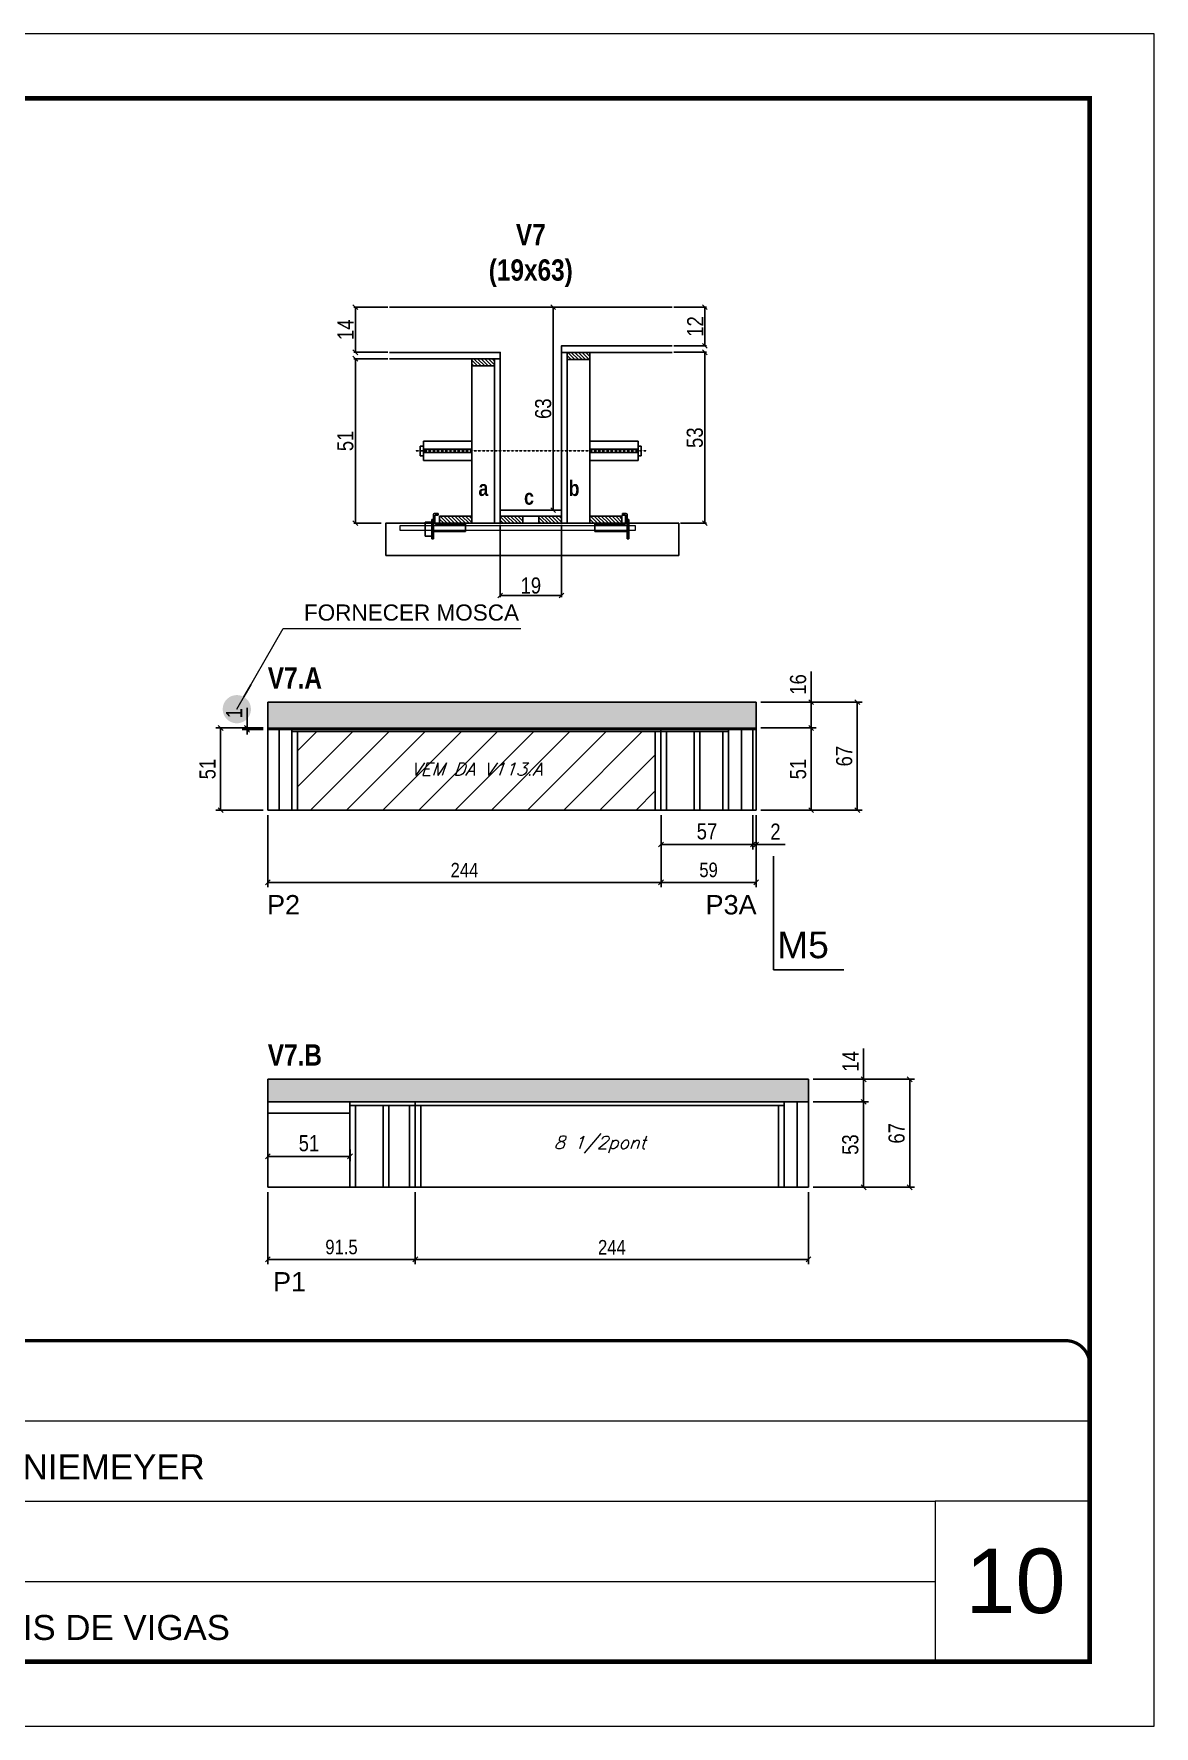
# Model space of a CAD drawing. Extents: x 3330 to 22105, y 1197 to 30204.
# Drawn here: x 5718 to 6413, y 26466 to 27516 of the extents above; entities that cross this region are included whole.
import ezdxf

# ---------------------------------------------------------------- set-up
doc = ezdxf.new("R2010")
doc.units = 0
for name, pattern in [('CONTINUO', [0]), ('DASHED', [0.75, 0.5, -0.25]), ('HIDDEN', [0.375, 0.25, -0.125])]:
    doc.linetypes.add(name, pattern=pattern)
for name, color, linetype in [('5', 5, 'Continuous'), ('barrote', 251, 'Continuous'), ('COTA', 241, 'Continuous'), ('detalhes', 4, 'Continuous'), ('NOMENCLATURA', 7, 'Continuous'), ('Painéis', 200, 'Continuous'), ('presilha', 1, 'Continuous'), ('SARR_2.2x10', 60, 'Continuous'), ('SARR_2.2x7', 40, 'Continuous'), ('SARR_3.5x7', 81, 'Continuous'), ('TENSOR', 3, 'Continuous'), ('texto', 7, 'Continuous')]:
    doc.layers.add(name, color=color, linetype=linetype)
for name, color, linetype, lineweight in [('CARIMBO', 255, 'Continuous', 9), ('CONCRETO', 251, 'Continuous', 25), ('Folhas', 255, 'Continuous', 9), ('Hachura', 251, 'Continuous', 9), ('SARRAFO DE PRESSAO', 251, 'DASHED', 9), ('SCO-___-LAJ', 2, 'Continuous', 0)]:
    doc.layers.add(name, color=color, linetype=linetype, lineweight=lineweight)
doc.styles.add('ARIAL', font='arial.ttf')
doc.styles.add('COTA TECNICA', font='techl___.ttf', dxfattribs={"height": 10})
doc.styles.add('COTA TECNICA 2X', font='techl___.ttf', dxfattribs={"height": 10})
doc.styles.add('COTA TECNICA-50', font='techl___.ttf', dxfattribs={"height": 9})
doc.styles.add('Romans', font='romans.shx')
doc.styles.get("Standard").update_dxf_attribs({"font": 'arial.ttf'})
doc.styles.add('TECNICA', font='techb___.ttf', dxfattribs={"height": 10})
doc.dimstyles.new('3x', dxfattribs={"dimtxt": 10, "dimasz": 5, "dimexe": 7, "dimexo": 5, "dimgap": 4, "dimtad": 1, "dimdec": 4, "dimlfac": 0.333333, "dimdsep": 46, "dimtxsty": 'Standard', "dimblk": 'DOT', "dimcen": 0.09, "dimclrd": 1, "dimclre": 1, "dimclrt": 2, "dimadec": 0, "dimazin": 2, "dimtfac": 1, "dimtdec": 4, "dimtmove": 0, "dimatfit": 3, "dimldrblk": 'DOT', "dimfxl": 1, "dimtolj": 1, "dimtzin": 0, "dimlwd": 9, "dimlwe": 9, "dimarcsym": 0})
doc.dimstyles.new('COTA PAINEL-50', dxfattribs={"dimtxt": 9, "dimasz": 3, "dimexe": 3, "dimexo": 3, "dimgap": 3, "dimtad": 1, "dimdec": 1, "dimzin": 12, "dimdsep": 46, "dimtxsty": 'COTA TECNICA-50', "dimblk1": 'OBLIQUE', "dimblk2": 'OBLIQUE', "dimsah": 1, "dimcen": 0.9, "dimclrd": 4, "dimclre": 4, "dimclrt": 240, "dimadec": 1, "dimazin": 3, "dimtfac": 1, "dimtdec": 1, "dimtmove": 0, "dimatfit": 3, "dimfxl": 1, "dimtolj": 1, "dimtzin": 12, "dimarcsym": 0})
doc.dimstyles.new('PAINEL', dxfattribs={"dimtxt": 10, "dimasz": 3, "dimexe": 3, "dimexo": 3, "dimgap": 3, "dimtad": 1, "dimdec": 1, "dimzin": 12, "dimdsep": 46, "dimtxsty": 'COTA TECNICA', "dimblk1": 'OBLIQUE', "dimblk2": 'OBLIQUE', "dimsah": 1, "dimcen": 0.9, "dimclrd": 4, "dimclre": 4, "dimclrt": 240, "dimadec": 1, "dimazin": 3, "dimtfac": 1, "dimtdec": 1, "dimtmove": 0, "dimatfit": 3, "dimfxl": 1, "dimtolj": 1, "dimtzin": 12, "dimarcsym": 0})
doc.dimstyles.new('SECAO', dxfattribs={"dimscale": 0.333333, "dimtxt": 5, "dimasz": 9, "dimexe": 3, "dimexo": 3, "dimgap": 3, "dimtad": 1, "dimdec": 1, "dimlfac": 0.5, "dimzin": 12, "dimdsep": 46, "dimtxsty": 'COTA TECNICA 2X', "dimblk1": 'OBLIQUE', "dimblk2": 'OBLIQUE', "dimsah": 1, "dimcen": 0.9, "dimclrd": 4, "dimclre": 4, "dimclrt": 240, "dimadec": 1, "dimazin": 3, "dimtfac": 1, "dimtdec": 1, "dimtmove": 0, "dimatfit": 3, "dimfxl": 1, "dimtolj": 1, "dimtzin": 12, "dimarcsym": 0})

# ---------------------------------------------------------------- blocks, each defined once
blk = doc.blocks.new('9999999999')
at = {"color": 30, "linetype": 'CONTINUO'}
for p, q in [((98564.6, 34379.6), (99584, 34379.6)), ((98564.6, 34329.8), (99488, 34329.8)), ((99584, 34329.8), (99488, 34329.8)), ((99488, 34329.8), (99488, 34230.2)), ((98564.6, 34280), (99488, 34280))]:
    blk.add_line(p, q, dxfattribs=at)
at = {"color": 30, "linetype": 'CONTINUO', "const_width": 2}
blk.add_lwpolyline([(99584, 34230.2), (99584, 34414.4, 0.414214), (99569, 34429.4), (98229, 34429.4, 0.414214), (98214, 34414.4), (98214, 34245.2, 0.414214), (98229, 34230.2), (99584, 34230.2)], format="xyb", dxfattribs=at)
at = {"layer": 'Folhas'}
blk.add_lwpolyline([(98139, 34190.2), (99624, 34190.2), (99624, 35240.2), (98139, 35240.2)], close=True, dxfattribs=at)
at = {"layer": 'Folhas', "color": 30, "const_width": 3}
blk.add_lwpolyline([(98214, 34230.2), (99584, 34230.2), (99584, 35200.2), (98214, 35200.2)], close=True, dxfattribs=at)
at = {"color": 7, "linetype": 'Continuous', "ltscale": 5, "style": 'ARIAL'}
for s, p in [('VALDIR NIEMEYER', (98837.7, 34343.3)), ('LATERAIS DE VIGAS', (98837.7, 34243.7))]:
    blk.add_text(s, height=15.483, dxfattribs=at).set_placement(p)
blk = doc.blocks.new('PRESILHA METÁLICA 1')
at = {"layer": 'presilha'}
for p, q in [((7.5, 10.6), (7.5, 19.9)), ((12, 21), (8.6, 21)), ((9, 11.6), (9, 18.9)), ((12, 19.5), (9.6, 19.5)), ((12, 21), (12, 19.5)), ((0, 13), (6, 13)), ((0, 13), (0, 0)), ((6, 0), (0, 0)), ((6, 15.5), (7.5, 15.5)), ((6, -2.5), (6, 15.5)), ((6, 13), (6, 0)), ((7.5, 15.5), (7.5, -2.5)), ((37.5, 4.1), (7.5, 4.1)), ((37.5, 11), (9.6, 11)), ((37.5, 11), (37.5, 4.1)), ((7.5, -2.5), (6, -2.5))]:
    blk.add_line(p, q, dxfattribs=at)
for centre, radius, start, end in [((8.6, 19.9), 1.14, 90, 180), ((9.6, 18.9), 0.57, 90, 180), ((9.6, 11.6), 0.57, 180, 270)]:
    blk.add_arc(centre, radius, start, end, dxfattribs=at)
blk = doc.blocks.new('PRESILHA METÁLICA 2')
at = {"layer": 'presilha'}
for p, q in [((-5.2, 23.5), (-5.2, 22)), ((-5.2, 23.5), (-1.9, 23.5)), ((-5.2, 22), (-2.8, 22)), ((-2.2, 14.1), (-2.2, 21.4)), ((0.8, 18), (-0.8, 18)), ((-0.8, 18), (-0.8, 0)), ((-0.8, 14.6), (-0.8, 22.4)), ((0.8, 0), (0.8, 18)), ((-30.8, 13.5), (-30.8, 6.6)), ((-30.8, 13.5), (-2.8, 13.5)), ((-30.8, 6.6), (-0.8, 6.6)), ((-0.8, 0), (0.8, 0))]:
    blk.add_line(p, q, dxfattribs=at)
for centre, radius, start, end in [((-2.8, 21.4), 0.57, 0, 90), ((-1.9, 22.4), 1.14, 0, 90), ((-2.8, 14.1), 0.57, 270, 0)]:
    blk.add_arc(centre, radius, start, end, dxfattribs=at)
blk = doc.blocks.new('_Oblique')
at = {"color": 0, "linetype": 'ByBlock', "lineweight": -2}
blk.add_line((-0.5, -0.5), (0.5, 0.5), dxfattribs=at)
blk = doc.blocks.new('*D1889')
at = {"layer": 'COTA', "color": 4, "lineweight": -2, "transparency": 16777216}
for p, q in [((6115.1, 27318.4), (6135.4, 27318.4)), ((6134.4, 27318.4), (6134.4, 27212.4)), ((6119.2, 27212.4), (6135.4, 27212.4))]:
    blk.add_line(p, q, dxfattribs=at)
at = {"layer": 'Defpoints', "color": 0, "transparency": 16777216}
for p in [(6114.1, 27318.4), (6118.2, 27212.4), (6134.4, 27212.4)]:
    blk.add_point(p, dxfattribs=at)
at = {"layer": 'COTA', "color": 4, "lineweight": -2, "transparency": 16777216, "xscale": 3, "yscale": 3, "zscale": 3}
for p, rotation in [((6134.4, 27318.4), 90), ((6134.4, 27212.4), 270)]:
    blk.add_blockref('_Oblique', p, dxfattribs=dict(at, rotation=rotation))
at = {"layer": 'COTA', "color": 240, "transparency": 16777216, "insert": (6128.2, 27265.4), "char_height": 10, "attachment_point": 5, "rotation": 90, "style": 'COTA TECNICA 2X'}
blk.add_mtext('\\A1;53', dxfattribs=at)
blk = doc.blocks.new('*D1890')
at = {"layer": 'COTA', "color": 4, "lineweight": -2, "transparency": 16777216}
for p, q in [((6115.1, 27346.4), (6135.4, 27346.4)), ((6134.4, 27322.4), (6134.4, 27346.4)), ((6115.1, 27322.4), (6135.4, 27322.4))]:
    blk.add_line(p, q, dxfattribs=at)
at = {"layer": 'Defpoints', "color": 0, "transparency": 16777216}
for p in [(6114.1, 27346.4), (6134.4, 27346.4), (6114.1, 27322.4)]:
    blk.add_point(p, dxfattribs=at)
at = {"layer": 'COTA', "color": 4, "lineweight": -2, "transparency": 16777216, "xscale": 3, "yscale": 3, "zscale": 3}
for p, rotation in [((6134.4, 27346.4), 90), ((6134.4, 27322.4), 270)]:
    blk.add_blockref('_Oblique', p, dxfattribs=dict(at, rotation=rotation))
at = {"layer": 'COTA', "color": 240, "transparency": 16777216, "insert": (6128.4, 27334.4), "char_height": 10, "attachment_point": 5, "rotation": 90, "style": 'COTA TECNICA 2X'}
blk.add_mtext('\\A1;12', dxfattribs=at)
blk = doc.blocks.new('*D1891')
at = {"layer": 'COTA', "color": 4, "lineweight": -2, "transparency": 16777216}
for p, q in [((5937.7, 27314.4), (5916.5, 27314.4)), ((5917.5, 27314.4), (5917.5, 27212.4)), ((5933.6, 27212.4), (5916.5, 27212.4))]:
    blk.add_line(p, q, dxfattribs=at)
at = {"layer": 'Defpoints', "color": 0, "transparency": 16777216}
for p in [(5938.7, 27314.4), (5917.5, 27212.4), (5934.6, 27212.4)]:
    blk.add_point(p, dxfattribs=at)
at = {"layer": 'COTA', "color": 4, "lineweight": -2, "transparency": 16777216, "xscale": 3, "yscale": 3, "zscale": 3}
for p, rotation in [((5917.5, 27314.4), 90), ((5917.5, 27212.4), 270)]:
    blk.add_blockref('_Oblique', p, dxfattribs=dict(at, rotation=rotation))
at = {"layer": 'COTA', "color": 240, "transparency": 16777216, "insert": (5911.3, 27263.4), "char_height": 10, "attachment_point": 5, "rotation": 90, "style": 'COTA TECNICA 2X'}
blk.add_mtext('\\A1;51', dxfattribs=at)
blk = doc.blocks.new('*D1892')
at = {"layer": 'COTA', "color": 4, "lineweight": -2, "transparency": 16777216}
for p, q in [((6044.4, 27346.4), (6039.3, 27346.4)), ((6040.3, 27220.4), (6040.3, 27346.4)), ((6044.4, 27220.4), (6039.3, 27220.4))]:
    blk.add_line(p, q, dxfattribs=at)
at = {"layer": 'Defpoints', "color": 0, "transparency": 16777216}
for p in [(6040.3, 27346.4), (6045.4, 27346.4), (6045.4, 27220.4)]:
    blk.add_point(p, dxfattribs=at)
at = {"layer": 'COTA', "color": 4, "lineweight": -2, "transparency": 16777216, "xscale": 3, "yscale": 3, "zscale": 3}
for p, rotation in [((6040.3, 27346.4), 90), ((6040.3, 27220.4), 270)]:
    blk.add_blockref('_Oblique', p, dxfattribs=dict(at, rotation=rotation))
at = {"layer": 'COTA', "color": 240, "transparency": 16777216, "insert": (6034.1, 27283.4), "char_height": 10, "attachment_point": 5, "rotation": 90, "style": 'COTA TECNICA 2X'}
blk.add_mtext('\\A1;63', dxfattribs=at)
blk = doc.blocks.new('*D1893')
at = {"layer": 'COTA', "color": 4, "lineweight": -2, "transparency": 16777216}
for p, q in [((5937.7, 27346.4), (5916.5, 27346.4)), ((5917.5, 27318.4), (5917.5, 27346.4)), ((5937.7, 27318.4), (5916.5, 27318.4))]:
    blk.add_line(p, q, dxfattribs=at)
at = {"layer": 'Defpoints', "color": 0, "transparency": 16777216}
for p in [(5917.5, 27346.4), (5938.7, 27346.4), (5938.7, 27318.4)]:
    blk.add_point(p, dxfattribs=at)
at = {"layer": 'COTA', "color": 4, "lineweight": -2, "transparency": 16777216, "xscale": 3, "yscale": 3, "zscale": 3}
for p, rotation in [((5917.5, 27346.4), 90), ((5917.5, 27318.4), 270)]:
    blk.add_blockref('_Oblique', p, dxfattribs=dict(at, rotation=rotation))
at = {"layer": 'COTA', "color": 240, "transparency": 16777216, "insert": (5911.4, 27332.4), "char_height": 10, "attachment_point": 5, "rotation": 90, "style": 'COTA TECNICA 2X'}
blk.add_mtext('\\A1;14', dxfattribs=at)
blk = doc.blocks.new('*D1894')
at = {"layer": 'COTA', "color": 4, "lineweight": -2, "transparency": 16777216}
for p, q in [((6007.4, 27211.4), (6007.4, 27166.5)), ((6045.4, 27211.4), (6045.4, 27166.5)), ((6007.4, 27167.5), (6045.4, 27167.5))]:
    blk.add_line(p, q, dxfattribs=at)
at = {"layer": 'Defpoints', "color": 0, "transparency": 16777216}
for p in [(6007.4, 27212.4), (6045.4, 27212.4), (6045.4, 27167.5)]:
    blk.add_point(p, dxfattribs=at)
at = {"layer": 'COTA', "color": 4, "lineweight": -2, "transparency": 16777216, "xscale": 3, "yscale": 3, "zscale": 3, "rotation": 180}
blk.add_blockref('_Oblique', (6007.4, 27167.5), dxfattribs=at)
at = {"layer": 'COTA', "color": 4, "lineweight": -2, "transparency": 16777216, "xscale": 3, "yscale": 3, "zscale": 3}
blk.add_blockref('_Oblique', (6045.4, 27167.5), dxfattribs=at)
at = {"layer": 'COTA', "color": 240, "transparency": 16777216, "insert": (6026.4, 27173.6), "char_height": 10, "attachment_point": 5, "style": 'COTA TECNICA 2X'}
blk.add_mtext('\\A1;19', dxfattribs=at)
blk = doc.blocks.new('*D1895')
at = {"layer": 'COTA', "color": 4, "linetype": 'ByBlock', "lineweight": -2, "transparency": 16777216}
for p, q in [((6107.2, 27031.3), (6107.2, 26986.5)), ((6166.2, 27031.3), (6166.2, 26986.5)), ((6166.2, 26989.5), (6107.2, 26989.5))]:
    blk.add_line(p, q, dxfattribs=at)
at = {"layer": 'Defpoints', "color": 0, "linetype": 'ByBlock', "transparency": 16777216}
for p in [(6107.2, 27034.3), (6166.2, 27034.3), (6107.2, 26989.5)]:
    blk.add_point(p, dxfattribs=at)
at = {"layer": 'COTA', "color": 4, "linetype": 'ByBlock', "lineweight": -2, "transparency": 16777216, "xscale": 3, "yscale": 3, "zscale": 3, "rotation": 180}
blk.add_blockref('_Oblique', (6107.2, 26989.5), dxfattribs=at)
at = {"layer": 'COTA', "color": 4, "linetype": 'ByBlock', "lineweight": -2, "transparency": 16777216, "xscale": 3, "yscale": 3, "zscale": 3}
blk.add_blockref('_Oblique', (6166.2, 26989.5), dxfattribs=at)
at = {"layer": 'COTA', "color": 240, "linetype": 'ByBlock', "transparency": 16777216, "insert": (6136.7, 26997.2), "char_height": 9, "attachment_point": 5, "style": 'COTA TECNICA-50'}
blk.add_mtext('\\A1;59', dxfattribs=at)
blk = doc.blocks.new('*D1896')
at = {"layer": 'COTA', "color": 4, "linetype": 'ByBlock', "lineweight": -2, "transparency": 16777216}
for p, q in [((5863.2, 27031.3), (5863.2, 26986.5)), ((6107.2, 27031.3), (6107.2, 26986.5)), ((6107.2, 26989.5), (5863.2, 26989.5))]:
    blk.add_line(p, q, dxfattribs=at)
at = {"layer": 'Defpoints', "color": 0, "linetype": 'ByBlock', "transparency": 16777216}
for p in [(5863.2, 27034.3), (6107.2, 27034.3), (5863.2, 26989.5)]:
    blk.add_point(p, dxfattribs=at)
at = {"layer": 'COTA', "color": 4, "linetype": 'ByBlock', "lineweight": -2, "transparency": 16777216, "xscale": 3, "yscale": 3, "zscale": 3, "rotation": 180}
blk.add_blockref('_Oblique', (5863.2, 26989.5), dxfattribs=at)
at = {"layer": 'COTA', "color": 4, "linetype": 'ByBlock', "lineweight": -2, "transparency": 16777216, "xscale": 3, "yscale": 3, "zscale": 3}
blk.add_blockref('_Oblique', (6107.2, 26989.5), dxfattribs=at)
at = {"layer": 'COTA', "color": 240, "linetype": 'ByBlock', "transparency": 16777216, "insert": (5985.2, 26997.1), "char_height": 9, "attachment_point": 5, "style": 'COTA TECNICA-50'}
blk.add_mtext('\\A1;244', dxfattribs=at)
blk = doc.blocks.new('*D1897')
at = {"layer": 'COTA', "color": 4, "linetype": 'ByBlock', "lineweight": -2, "transparency": 16777216}
for p, q in [((6107.2, 27031.3), (6107.2, 27010)), ((6164.2, 27031.3), (6164.2, 27010)), ((6107.2, 27013), (6164.2, 27013))]:
    blk.add_line(p, q, dxfattribs=at)
at = {"layer": 'Defpoints', "color": 0, "linetype": 'ByBlock', "transparency": 16777216}
for p in [(6107.2, 27034.3), (6164.2, 27034.3), (6164.2, 27013)]:
    blk.add_point(p, dxfattribs=at)
at = {"layer": 'COTA', "color": 4, "linetype": 'ByBlock', "lineweight": -2, "transparency": 16777216, "xscale": 3, "yscale": 3, "zscale": 3, "rotation": 180}
blk.add_blockref('_Oblique', (6107.2, 27013), dxfattribs=at)
at = {"layer": 'COTA', "color": 4, "linetype": 'ByBlock', "lineweight": -2, "transparency": 16777216, "xscale": 3, "yscale": 3, "zscale": 3}
blk.add_blockref('_Oblique', (6164.2, 27013), dxfattribs=at)
at = {"layer": 'COTA', "color": 240, "linetype": 'ByBlock', "transparency": 16777216, "insert": (6135.7, 27021.1), "char_height": 10, "attachment_point": 5, "style": 'COTA TECNICA'}
blk.add_mtext('\\A1;57', dxfattribs=at)
blk = doc.blocks.new('*D1898')
at = {"layer": 'COTA', "color": 4, "linetype": 'ByBlock', "lineweight": -2, "transparency": 16777216}
for p, q in [((6164.2, 27031.3), (6164.2, 27010)), ((6166.2, 27031.3), (6166.2, 27010)), ((6164.2, 27013), (6161.2, 27013)), ((6164.2, 27013), (6166.2, 27013)), ((6166.2, 27013), (6184.3, 27013))]:
    blk.add_line(p, q, dxfattribs=at)
at = {"layer": 'Defpoints', "color": 0, "linetype": 'ByBlock', "transparency": 16777216}
for p in [(6164.2, 27034.3), (6166.2, 27034.3), (6166.2, 27013)]:
    blk.add_point(p, dxfattribs=at)
at = {"layer": 'COTA', "color": 4, "linetype": 'ByBlock', "lineweight": -2, "transparency": 16777216, "xscale": 3, "yscale": 3, "zscale": 3}
blk.add_blockref('_Oblique', (6164.2, 27013), dxfattribs=at)
at = {"layer": 'COTA', "color": 4, "linetype": 'ByBlock', "lineweight": -2, "transparency": 16777216, "xscale": 3, "yscale": 3, "zscale": 3, "rotation": 180}
blk.add_blockref('_Oblique', (6166.2, 27013), dxfattribs=at)
at = {"layer": 'COTA', "color": 240, "linetype": 'ByBlock', "transparency": 16777216, "insert": (6178.2, 27021), "char_height": 10, "attachment_point": 5, "style": 'COTA TECNICA'}
blk.add_mtext('\\A1;2', dxfattribs=at)
blk = doc.blocks.new('*D1899')
at = {"layer": 'COTA', "color": 4, "linetype": 'ByBlock', "lineweight": -2, "transparency": 16777216}
for p, q in [((6169.2, 27085.3), (6203.4, 27085.3)), ((6200.4, 27085.3), (6200.4, 27034.3)), ((6169.2, 27034.3), (6203.4, 27034.3))]:
    blk.add_line(p, q, dxfattribs=at)
at = {"layer": 'Defpoints', "color": 0, "linetype": 'ByBlock', "transparency": 16777216}
for p in [(6166.2, 27085.3), (6166.2, 27034.3), (6200.4, 27034.3)]:
    blk.add_point(p, dxfattribs=at)
at = {"layer": 'COTA', "color": 4, "linetype": 'ByBlock', "lineweight": -2, "transparency": 16777216, "xscale": 3, "yscale": 3, "zscale": 3}
for p, rotation in [((6200.4, 27085.3), 90), ((6200.4, 27034.3), 270)]:
    blk.add_blockref('_Oblique', p, dxfattribs=dict(at, rotation=rotation))
at = {"layer": 'COTA', "color": 240, "linetype": 'ByBlock', "transparency": 16777216, "insert": (6192.3, 27059.8), "char_height": 10, "attachment_point": 5, "rotation": 90, "style": 'COTA TECNICA'}
blk.add_mtext('\\A1;51', dxfattribs=at)
blk = doc.blocks.new('*D1900')
at = {"layer": 'COTA', "color": 4, "linetype": 'ByBlock', "lineweight": -2, "transparency": 16777216}
for p, q in [((6169.2, 27101.3), (6232, 27101.3)), ((6229, 27034.3), (6229, 27101.3)), ((6169.2, 27034.3), (6232, 27034.3))]:
    blk.add_line(p, q, dxfattribs=at)
at = {"layer": 'Defpoints', "color": 0, "linetype": 'ByBlock', "transparency": 16777216}
for p in [(6166.2, 27101.3), (6229, 27101.3), (6166.2, 27034.3)]:
    blk.add_point(p, dxfattribs=at)
at = {"layer": 'COTA', "color": 4, "linetype": 'ByBlock', "lineweight": -2, "transparency": 16777216, "xscale": 3, "yscale": 3, "zscale": 3}
for p, rotation in [((6229, 27101.3), 90), ((6229, 27034.3), 270)]:
    blk.add_blockref('_Oblique', p, dxfattribs=dict(at, rotation=rotation))
at = {"layer": 'COTA', "color": 240, "linetype": 'ByBlock', "transparency": 16777216, "insert": (6220.9, 27067.8), "char_height": 10, "attachment_point": 5, "rotation": 90, "style": 'COTA TECNICA'}
blk.add_mtext('\\A1;67', dxfattribs=at)
blk = doc.blocks.new('*D1901')
at = {"layer": 'COTA', "color": 4, "linetype": 'ByBlock', "lineweight": -2, "transparency": 16777216}
for p, q in [((6200.4, 27101.3), (6200.4, 27120.3)), ((6169.2, 27101.3), (6203.4, 27101.3)), ((6200.4, 27085.3), (6200.4, 27101.3)), ((6169.2, 27085.3), (6203.4, 27085.3))]:
    blk.add_line(p, q, dxfattribs=at)
at = {"layer": 'Defpoints', "color": 0, "linetype": 'ByBlock', "transparency": 16777216}
for p in [(6166.2, 27101.3), (6200.4, 27101.3), (6166.2, 27085.3)]:
    blk.add_point(p, dxfattribs=at)
at = {"layer": 'COTA', "color": 4, "linetype": 'ByBlock', "lineweight": -2, "transparency": 16777216, "xscale": 3, "yscale": 3, "zscale": 3}
for p, rotation in [((6200.4, 27101.3), 90), ((6200.4, 27085.3), 270)]:
    blk.add_blockref('_Oblique', p, dxfattribs=dict(at, rotation=rotation))
at = {"layer": 'COTA', "color": 240, "linetype": 'ByBlock', "transparency": 16777216, "insert": (6192.3, 27112.3), "char_height": 10, "attachment_point": 5, "rotation": 90, "style": 'COTA TECNICA'}
blk.add_mtext('\\A1;16', dxfattribs=at)
blk = doc.blocks.new('*D1902')
at = {"layer": 'COTA', "color": 4, "linetype": 'ByBlock', "lineweight": -2, "transparency": 16777216}
for p, q in [((5954.7, 26797.3), (5954.7, 26752.6)), ((6198.7, 26797.3), (6198.7, 26752.6)), ((6198.7, 26755.6), (5954.7, 26755.6))]:
    blk.add_line(p, q, dxfattribs=at)
at = {"layer": 'Defpoints', "color": 0, "linetype": 'ByBlock', "transparency": 16777216}
for p in [(5954.7, 26800.3), (6198.7, 26800.3), (5954.7, 26755.6)]:
    blk.add_point(p, dxfattribs=at)
at = {"layer": 'COTA', "color": 4, "linetype": 'ByBlock', "lineweight": -2, "transparency": 16777216, "xscale": 3, "yscale": 3, "zscale": 3, "rotation": 180}
blk.add_blockref('_Oblique', (5954.7, 26755.6), dxfattribs=at)
at = {"layer": 'COTA', "color": 4, "linetype": 'ByBlock', "lineweight": -2, "transparency": 16777216, "xscale": 3, "yscale": 3, "zscale": 3}
blk.add_blockref('_Oblique', (6198.7, 26755.6), dxfattribs=at)
at = {"layer": 'COTA', "color": 240, "linetype": 'ByBlock', "transparency": 16777216, "insert": (6076.7, 26763.1), "char_height": 9, "attachment_point": 5, "style": 'COTA TECNICA-50'}
blk.add_mtext('\\A1;244', dxfattribs=at)
blk = doc.blocks.new('*D1903')
at = {"layer": 'COTA', "color": 4, "linetype": 'ByBlock', "lineweight": -2, "transparency": 16777216}
for p, q in [((5863.2, 26797.3), (5863.2, 26752.6)), ((5954.7, 26797.3), (5954.7, 26752.6)), ((5954.7, 26755.6), (5863.2, 26755.6))]:
    blk.add_line(p, q, dxfattribs=at)
at = {"layer": 'Defpoints', "color": 0, "linetype": 'ByBlock', "transparency": 16777216}
for p in [(5863.2, 26800.3), (5954.7, 26800.3), (5863.2, 26755.6)]:
    blk.add_point(p, dxfattribs=at)
at = {"layer": 'COTA', "color": 4, "linetype": 'ByBlock', "lineweight": -2, "transparency": 16777216, "xscale": 3, "yscale": 3, "zscale": 3, "rotation": 180}
blk.add_blockref('_Oblique', (5863.2, 26755.6), dxfattribs=at)
at = {"layer": 'COTA', "color": 4, "linetype": 'ByBlock', "lineweight": -2, "transparency": 16777216, "xscale": 3, "yscale": 3, "zscale": 3}
blk.add_blockref('_Oblique', (5954.7, 26755.6), dxfattribs=at)
at = {"layer": 'COTA', "color": 240, "linetype": 'ByBlock', "transparency": 16777216, "insert": (5908.9, 26763.2), "char_height": 9, "attachment_point": 5, "style": 'COTA TECNICA-50'}
blk.add_mtext('\\A1;91.5', dxfattribs=at)
blk = doc.blocks.new('*D1866')
at = {"layer": 'COTA', "color": 4, "linetype": 'ByBlock', "lineweight": -2, "transparency": 16777216}
for p, q in [((6201.7, 26853.3), (6235.9, 26853.3)), ((6232.9, 26853.3), (6232.9, 26800.3)), ((6201.7, 26800.3), (6235.9, 26800.3))]:
    blk.add_line(p, q, dxfattribs=at)
at = {"layer": 'Defpoints', "color": 0, "linetype": 'ByBlock', "transparency": 16777216}
for p in [(6198.7, 26853.3), (6198.7, 26800.3), (6232.9, 26800.3)]:
    blk.add_point(p, dxfattribs=at)
at = {"layer": 'COTA', "color": 4, "linetype": 'ByBlock', "lineweight": -2, "transparency": 16777216, "xscale": 3, "yscale": 3, "zscale": 3}
for p, rotation in [((6232.9, 26853.3), 90), ((6232.9, 26800.3), 270)]:
    blk.add_blockref('_Oblique', p, dxfattribs=dict(at, rotation=rotation))
at = {"layer": 'COTA', "color": 240, "linetype": 'ByBlock', "transparency": 16777216, "insert": (6224.7, 26826.8), "char_height": 10, "attachment_point": 5, "rotation": 90, "style": 'COTA TECNICA'}
blk.add_mtext('\\A1;53', dxfattribs=at)
blk = doc.blocks.new('*D1867')
at = {"layer": 'COTA', "color": 4, "linetype": 'ByBlock', "lineweight": -2, "transparency": 16777216}
for p, q in [((6232.9, 26867.3), (6232.9, 26886.4)), ((6201.7, 26867.3), (6235.9, 26867.3)), ((6232.9, 26853.3), (6232.9, 26867.3)), ((6201.7, 26853.3), (6235.9, 26853.3))]:
    blk.add_line(p, q, dxfattribs=at)
at = {"layer": 'Defpoints', "color": 0, "linetype": 'ByBlock', "transparency": 16777216}
for p in [(6198.7, 26867.3), (6232.9, 26867.3), (6198.7, 26853.3)]:
    blk.add_point(p, dxfattribs=at)
at = {"layer": 'COTA', "color": 4, "linetype": 'ByBlock', "lineweight": -2, "transparency": 16777216, "xscale": 3, "yscale": 3, "zscale": 3}
for p, rotation in [((6232.9, 26867.3), 90), ((6232.9, 26853.3), 270)]:
    blk.add_blockref('_Oblique', p, dxfattribs=dict(at, rotation=rotation))
at = {"layer": 'COTA', "color": 240, "linetype": 'ByBlock', "transparency": 16777216, "insert": (6224.8, 26878.4), "char_height": 10, "attachment_point": 5, "rotation": 90, "style": 'COTA TECNICA'}
blk.add_mtext('\\A1;14', dxfattribs=at)
blk = doc.blocks.new('*D1868')
at = {"layer": 'COTA', "color": 4, "linetype": 'ByBlock', "lineweight": -2, "transparency": 16777216}
for p, q in [((6201.7, 26867.3), (6264.5, 26867.3)), ((6261.5, 26800.3), (6261.5, 26867.3)), ((6201.7, 26800.3), (6264.5, 26800.3))]:
    blk.add_line(p, q, dxfattribs=at)
at = {"layer": 'Defpoints', "color": 0, "linetype": 'ByBlock', "transparency": 16777216}
for p in [(6198.7, 26867.3), (6261.5, 26867.3), (6198.7, 26800.3)]:
    blk.add_point(p, dxfattribs=at)
at = {"layer": 'COTA', "color": 4, "linetype": 'ByBlock', "lineweight": -2, "transparency": 16777216, "xscale": 3, "yscale": 3, "zscale": 3}
for p, rotation in [((6261.5, 26867.3), 90), ((6261.5, 26800.3), 270)]:
    blk.add_blockref('_Oblique', p, dxfattribs=dict(at, rotation=rotation))
at = {"layer": 'COTA', "color": 240, "linetype": 'ByBlock', "transparency": 16777216, "insert": (6253.4, 26833.8), "char_height": 10, "attachment_point": 5, "rotation": 90, "style": 'COTA TECNICA'}
blk.add_mtext('\\A1;67', dxfattribs=at)
blk = doc.blocks.new('*D1869')
at = {"layer": 'COTA', "color": 4, "linetype": 'ByBlock', "lineweight": -2, "transparency": 16777216}
for p, q in [((5863.2, 26823.8), (5863.2, 26816.5)), ((5863.2, 26819.5), (5914.2, 26819.5)), ((5914.2, 26823.8), (5914.2, 26816.5))]:
    blk.add_line(p, q, dxfattribs=at)
at = {"layer": 'Defpoints', "color": 0, "linetype": 'ByBlock', "transparency": 16777216}
for p in [(5863.2, 26826.8), (5914.2, 26826.8), (5914.2, 26819.5)]:
    blk.add_point(p, dxfattribs=at)
at = {"layer": 'COTA', "color": 4, "linetype": 'ByBlock', "lineweight": -2, "transparency": 16777216, "xscale": 3, "yscale": 3, "zscale": 3, "rotation": 180}
blk.add_blockref('_Oblique', (5863.2, 26819.5), dxfattribs=at)
at = {"layer": 'COTA', "color": 4, "linetype": 'ByBlock', "lineweight": -2, "transparency": 16777216, "xscale": 3, "yscale": 3, "zscale": 3}
blk.add_blockref('_Oblique', (5914.2, 26819.5), dxfattribs=at)
at = {"layer": 'COTA', "color": 240, "linetype": 'ByBlock', "transparency": 16777216, "insert": (5888.7, 26827.6), "char_height": 10, "attachment_point": 5, "style": 'COTA TECNICA'}
blk.add_mtext('\\A1;51', dxfattribs=at)
blk = doc.blocks.new('*D2978')
at = {"layer": 'COTA', "color": 4, "linetype": 'ByBlock', "lineweight": -2, "transparency": 16777216}
for p, q in [((5860.2, 27085.3), (5830.9, 27085.3)), ((5833.9, 27034.3), (5833.9, 27085.3)), ((5860.2, 27034.3), (5830.9, 27034.3))]:
    blk.add_line(p, q, dxfattribs=at)
at = {"layer": 'Defpoints', "color": 0, "linetype": 'ByBlock', "transparency": 16777216}
for p in [(5833.9, 27085.3), (5863.2, 27085.3), (5863.2, 27034.3)]:
    blk.add_point(p, dxfattribs=at)
at = {"layer": 'COTA', "color": 4, "linetype": 'ByBlock', "lineweight": -2, "transparency": 16777216, "xscale": 3, "yscale": 3, "zscale": 3}
for p, rotation in [((5833.9, 27085.3), 90), ((5833.9, 27034.3), 270)]:
    blk.add_blockref('_Oblique', p, dxfattribs=dict(at, rotation=rotation))
at = {"layer": 'COTA', "color": 240, "linetype": 'ByBlock', "transparency": 16777216, "insert": (5825.8, 27059.8), "char_height": 10, "attachment_point": 5, "rotation": 90, "style": 'COTA TECNICA'}
blk.add_mtext('\\A1;51', dxfattribs=at)
blk = doc.blocks.new('*D2979')
at = {"layer": 'COTA', "color": 4, "linetype": 'ByBlock', "lineweight": -2, "transparency": 16777216}
for p, q in [((5850.3, 27085.3), (5850.3, 27097.8)), ((5860.2, 27085.3), (5847.3, 27085.3)), ((5860.2, 27084.3), (5847.3, 27084.3)), ((5850.3, 27084.3), (5850.3, 27085.3)), ((5850.3, 27084.3), (5850.3, 27081.3))]:
    blk.add_line(p, q, dxfattribs=at)
at = {"layer": 'Defpoints', "color": 0, "linetype": 'ByBlock', "transparency": 16777216}
for p in [(5850.3, 27085.3), (5863.2, 27085.3), (5863.2, 27084.3)]:
    blk.add_point(p, dxfattribs=at)
at = {"layer": 'COTA', "color": 4, "linetype": 'ByBlock', "lineweight": -2, "transparency": 16777216, "xscale": 3, "yscale": 3, "zscale": 3}
for p, rotation in [((5850.3, 27085.3), 270), ((5850.3, 27084.3), 90)]:
    blk.add_blockref('_Oblique', p, dxfattribs=dict(at, rotation=rotation))
at = {"layer": 'COTA', "color": 240, "linetype": 'ByBlock', "transparency": 16777216, "insert": (5842.3, 27094.5), "char_height": 10, "attachment_point": 5, "rotation": 90, "style": 'COTA TECNICA'}
blk.add_mtext('\\A1;1', dxfattribs=at)
blk = doc.blocks.new('_Dot')
at = {"color": 0, "linetype": 'ByBlock', "lineweight": -2}
blk.add_line((-0.5, 0), (-1, 0), dxfattribs=at)
at = {"color": 0, "linetype": 'ByBlock', "const_width": 0.5}
blk.add_lwpolyline([(-0.25, 0, 1), (0.25, 0, 1)], format="xyb", close=True, dxfattribs=at)

msp = doc.modelspace()

# ---------------------------------------------------------------- hatches: boundary and pattern name
at = {"layer": 'COTA', "linetype": 'ByBlock'}
h = msp.add_hatch(dxfattribs=at)
h.set_pattern_fill('AR-CONC', color=256, scale=0.03)
h.set_pattern_definition([(50, (-123675.9113, -5740.4097), (5.46554007, -0.47817257), [0.5715, -6.2865]), (355, (-123675.9113, -5740.4097), (-1.05730264, 5.73170536), [0.4572, -5.02921753]), (100.4514447, (-123675.456, -5740.4496), (4.40823741, 5.25353256), [0.48570026, -5.34270734]), (46.1842, (-123675.911, -5738.886), (8.13237123, -1.26126984), [0.85725, -9.42975]), (96.6355576, (-123675.2336, -5738.991), (7.122124, 7.42278374), [0.7285507, -8.01406824]), (351.184151, (-123675.911, -5738.886), (7.122124, 7.42278374), [0.685799, -7.54379196]), (21, (-123675.1493, -5739.2667), (4.54843174, -3.06795595), [0.5715, -6.2865]), (326, (-123675.1493, -5739.2667), (1.85406085, 5.52563898), [0.4572, -5.0292]), (71.451445, (-123674.77, -5739.5224), (6.40249258, 2.45768307), [0.48570026, -5.34269813]), (37.5, (-123675.9113, -5740.4097), (0.092658098, 2.536651166), [0, -4.96824, 0, -5.1054, 0, -5.04825]), (7.5, (-123675.9113, -5740.4097), (2.004589875, 3.005417245), [0, -2.91084, 0, -4.85394, 0, -1.92405]), (327.5, (-123677.6105, -5740.4097), (4.067717855, -0.17186232), [0, -1.905, 0, -5.9436, 0, -7.8867]), (317.5, (-123678.3725, -5740.4097), (4.44387544, 0.76279473), [0, -2.4765, 0, -3.94716, 0, -5.6007])])
h.paths.add_polyline_path([(5863.15, 27101.25), (5863.15, 27085.25), (6166.15, 27085.25), (6166.15, 27101.25)])
h.paths.add_polyline_path([(5863.15, 26867.3), (5863.15, 26853.3), (6198.65, 26853.3), (6198.65, 26867.3)])
at = {"layer": 'Hachura', "linetype": 'ByBlock'}
h = msp.add_hatch(dxfattribs=at)
h.set_pattern_fill('ANSI31', color=256, scale=5)
h.set_pattern_definition([(45, (-125691.273, -5427.082), (-11.2253202, 11.2253202), [])])
h.paths.add_polyline_path([(5881.65, 27083.05), (5881.65, 27034.25), (6103.65, 27034.25), (6103.65, 27083.05)])
at = {"layer": 'SARR_2.2x10'}
h = msp.add_hatch(dxfattribs=at)
h.set_pattern_fill('ANSI31', color=256, scale=0.5, angle=90)
h.set_pattern_definition([(135, (39163.3135, -96299.8175), (-1.122532015, -1.122532015), [])])
h.paths.add_polyline_path([(5969.77, 27216.75), (5969.77, 27212.35), (5989.77, 27212.35), (5989.77, 27216.75)])
h = msp.add_hatch(dxfattribs=at)
h.set_pattern_fill('ANSI31', color=256, scale=0.5, angle=90)
h.set_pattern_definition([(135, (39256.5135, -96299.8175), (-1.122532015, -1.122532015), [])])
h.paths.add_polyline_path([(6062.97, 27216.75), (6062.97, 27212.35), (6082.97, 27212.35), (6082.97, 27216.75)])
at = {"layer": 'SARR_2.2x7'}
h = msp.add_hatch(dxfattribs=at)
h.set_pattern_fill('ANSI31', color=256, scale=0.5, angle=90)
h.set_pattern_definition([(135, (39157.3135, -96202.2175), (-1.122532015, -1.122532015), [])])
h.paths.add_polyline_path([(6003.77, 27314.35), (6003.77, 27309.95), (5989.77, 27309.95), (5989.77, 27314.35)])
h = msp.add_hatch(dxfattribs=at)
h.set_pattern_fill('ANSI31', color=256, scale=0.5, angle=90)
h.set_pattern_definition([(135, (39177.3135, -96198.2175), (-1.122532015, -1.122532015), [])])
h.paths.add_polyline_path([(6048.97, 27318.35), (6048.97, 27313.95), (6062.97, 27313.95), (6062.97, 27318.35)])
h = msp.add_hatch(dxfattribs=at)
h.set_pattern_fill('ANSI31', color=256, scale=0.5, angle=90)
h.set_pattern_definition([(135, (39242.9135, -96299.8175), (-1.122532015, -1.122532015), [])])
h.paths.add_polyline_path([(6021.37, 27212.35), (6021.37, 27216.75), (6007.37, 27216.75), (6007.37, 27212.35)])
h = msp.add_hatch(dxfattribs=at)
h.set_pattern_fill('ANSI31', color=256, scale=0.5, angle=90)
h.set_pattern_definition([(135, (39180.9135, -96299.8175), (-1.122532015, -1.122532015), [])])
h.paths.add_polyline_path([(6031.37, 27212.35), (6031.37, 27216.75), (6045.37, 27216.75), (6045.37, 27212.35)])

# ---------------------------------------------------------------- linework, layer by layer
at = {"ltscale": 3}
for p, q in [((5957.77, 27260.2), (5957.77, 27254.2)), ((5959.77, 27260.2), (5957.77, 27260.2)), ((5959.77, 27263.2), (5959.77, 27251.2)), ((5959.77, 27263.2), (5989.77, 27263.2)), ((5989.77, 27258.2), (5959.77, 27258.2)), ((6092.97, 27263.2), (6062.97, 27263.2)), ((6062.97, 27258.2), (6092.97, 27258.2)), ((6092.97, 27263.2), (6092.97, 27251.2)), ((6094.97, 27260.2), (6092.97, 27260.2)), ((6094.97, 27260.2), (6094.97, 27254.2)), ((5959.77, 27254.2), (5957.77, 27254.2)), ((5989.77, 27256.2), (5959.77, 27256.2)), ((5959.77, 27251.2), (5989.77, 27251.2)), ((6062.97, 27256.2), (6092.97, 27256.2)), ((6092.97, 27251.2), (6062.97, 27251.2)), ((6092.97, 27254.2), (6094.97, 27254.2))]:
    msp.add_line(p, q, dxfattribs=at)
at = {"layer": 'barrote'}
msp.add_lwpolyline([(5936.32, 27192.35), (6118.24, 27192.35), (6118.24, 27212.35), (5936.32, 27212.35)], close=True, dxfattribs=at)
at = {"layer": 'CONCRETO', "linetype": 'Continuous'}
msp.add_line((5938.68, 27346.35), (6114.07, 27346.35), dxfattribs=at)
at = {"layer": 'COTA', "linetype": 'ByBlock'}
for p, q in [((5863.15, 27085.25), (5863.15, 27101.25)), ((5863.15, 27101.25), (6166.15, 27101.25)), ((6166.15, 27101.25), (6166.15, 27085.25)), ((5863.15, 26853.3), (5863.15, 26867.3)), ((5863.15, 26867.3), (6198.65, 26867.3)), ((6198.65, 26867.3), (6198.65, 26853.3))]:
    msp.add_line(p, q, dxfattribs=at)
at = {"layer": 'detalhes', "color": 250}
msp.add_line((5936.32, 27192.35), (5936.32, 27212.35), dxfattribs=at)
at = {"layer": 'NOMENCLATURA', "linetype": 'Continuous'}
for p in [(6176.97, 27005.81), (6220.71, 26935.26)]:
    msp.add_line(p, (6176.97, 26935.26), dxfattribs=at)
at = {"layer": 'Painéis', "linetype": 'Continuous'}
for p, q in [((5863.15, 27085.25), (5863.15, 27034.25)), ((6166.15, 27085.25), (5863.15, 27085.25)), ((6166.24, 27084.25), (5863.24, 27084.25)), ((6107.15, 27034.25), (6107.15, 27085.25)), ((6164.15, 27085.25), (6164.15, 27034.25)), ((6166.15, 27034.25), (6166.15, 27085.25)), ((5863.15, 27034.25), (6166.15, 27034.25)), ((5863.15, 26853.3), (5863.15, 26800.3)), ((6198.65, 26853.3), (5863.15, 26853.3)), ((5954.65, 26800.3), (5954.65, 26853.3)), ((6198.65, 26800.3), (6198.65, 26853.3)), ((5863.15, 26800.3), (6198.65, 26800.3))]:
    msp.add_line(p, q, dxfattribs=at)
at = {"layer": 'Painéis', "linetype": 'Continuous', "elevation": 0}
for points in [[(6114.07, 27318.35), (6045.37, 27318.35), (6045.37, 27322.35), (6114.07, 27322.35)], [(5938.68, 27314.35), (6007.37, 27314.35), (6007.37, 27318.35), (5938.68, 27318.35)]]:
    msp.add_lwpolyline(points, dxfattribs=at)
at = {"layer": 'Painéis', "linetype": 'Continuous'}
for points in [[(6003.77, 27212.35), (6003.77, 27314.35), (6007.37, 27314.35), (6007.37, 27212.35)], [(6048.97, 27212.35), (6048.97, 27318.35), (6045.37, 27318.35), (6045.37, 27212.35)], [(6045.37, 27220.35), (6007.37, 27220.35), (6007.37, 27216.75), (6045.37, 27216.75)]]:
    msp.add_lwpolyline(points, close=True, dxfattribs=at)
at = {"layer": 'SARR_2.2x10'}
for points in [[(5969.77, 27216.75), (5989.77, 27216.75), (5989.77, 27212.35), (5969.77, 27212.35)], [(6062.97, 27216.75), (6082.97, 27216.75), (6082.97, 27212.35), (6062.97, 27212.35)]]:
    msp.add_lwpolyline(points, close=True, dxfattribs=at)
at = {"layer": 'SARR_2.2x7', "linetype": 'Continuous'}
for p, q in [((5870.15, 27085.25), (5870.15, 27034.25)), ((6107.15, 27083.05), (5878.15, 27083.05)), ((6149.15, 27083.05), (6107.15, 27083.05)), ((6157.15, 27085.25), (6157.15, 27034.25)), ((5954.65, 26851.1), (5914.15, 26851.1)), ((6183.65, 26851.1), (5954.65, 26851.1)), ((6191.65, 26853.3), (6191.65, 26800.3)), ((5914.15, 26846.3), (5863.15, 26846.3))]:
    msp.add_line(p, q, dxfattribs=at)
at = {"layer": 'SARR_2.2x7', "elevation": 0}
for points in [[(5989.77, 27314.35), (6003.77, 27314.35), (6003.77, 27309.95), (5989.77, 27309.95)], [(6062.97, 27318.35), (6048.97, 27318.35), (6048.97, 27313.95), (6062.97, 27313.95)]]:
    msp.add_lwpolyline(points, close=True, dxfattribs=at)
at = {"layer": 'SARR_2.2x7'}
for points in [[(6007.37, 27216.75), (6021.37, 27216.75), (6021.37, 27212.35), (6007.37, 27212.35)], [(6045.37, 27216.75), (6031.37, 27216.75), (6031.37, 27212.35), (6045.37, 27212.35)]]:
    msp.add_lwpolyline(points, close=True, dxfattribs=at)
at = {"layer": 'SARR_3.5x7'}
for p, q in [((5878.15, 27085.25), (5878.15, 27034.25)), ((5881.65, 27083.05), (5881.65, 27034.25)), ((6103.65, 27083.05), (6103.65, 27034.25)), ((6110.65, 27083.05), (6110.65, 27034.25)), ((6127.72, 27083.05), (6127.72, 27034.25)), ((6131.22, 27083.05), (6131.22, 27034.25)), ((6145.65, 27083.05), (6145.65, 27034.25)), ((6149.15, 27085.25), (6149.15, 27034.25)), ((5914.15, 26853.3), (5914.15, 26800.3)), ((5917.65, 26851.1), (5917.65, 26800.3)), ((5934.76, 26851.1), (5934.76, 26800.3)), ((5938.26, 26851.1), (5938.26, 26800.3)), ((5951.15, 26851.1), (5951.15, 26800.3)), ((5958.15, 26851.1), (5958.15, 26800.3)), ((6180.15, 26851.1), (6180.15, 26800.3)), ((6183.65, 26853.3), (6183.65, 26800.3))]:
    msp.add_line(p, q, dxfattribs=at)
for points in [[(6048.97, 27313.95), (6062.97, 27313.95), (6062.97, 27212.35), (6048.97, 27212.35)], [(6003.77, 27309.95), (5989.77, 27309.95), (5989.77, 27212.35), (6003.77, 27212.35)]]:
    msp.add_lwpolyline(points, close=True, dxfattribs=at)
at = {"layer": 'SCO-___-LAJ', "color": 1}
msp.add_lwpolyline([(5945.32, 27211.02), (6091.09, 27211.02), (6091.09, 27207.82), (5945.32, 27207.82)], close=True, dxfattribs=at)
at = {"layer": 'TENSOR', "linetype": 'HIDDEN', "ltscale": 0.5}
msp.add_line((5954.77, 27257.2), (6098.28, 27257.2), dxfattribs=at)

# ---------------------------------------------------------------- block references
at = {"layer": 'presilha', "xscale": 0.6666666666666666, "yscale": 0.6666666666666666, "zscale": 0.6666666666666666}
for name, p in [('PRESILHA METÁLICA 1', (5960.91, 27204.39)), ('PRESILHA METÁLICA 2', (6086.65, 27202.72))]:
    msp.add_blockref(name, p, dxfattribs=at)
at = {"layer": 'SARRAFO DE PRESSAO', "color": 6, "linetype": 'ByBlock'}
msp.add_blockref('9999999999', (-93210.75, -7724.23), dxfattribs=at)

# ---------------------------------------------------------------- texts
at = {"layer": '5', "linetype": 'Continuous'}
for s, p in [('P2', (5862.69, 26969.63)), ('P3A', (6134.84, 26969.63)), ('P1', (5866.41, 26735.68))]:
    msp.add_text(s, height=12, rotation=359.99996, dxfattribs=at).set_placement(p)
at = {"layer": 'CARIMBO', "style": 'ARIAL'}
for s, height, p in [('FORNECER MOSCA ', 10, (5885.58, 27151.92)), ('10', 40, (6296.09, 26536.12))]:
    msp.add_text(s, height=height, dxfattribs=at).set_placement(p)
at = {"layer": 'detalhes', "style": 'TECNICA'}
for s, p in [('b', (6049.87, 27229.24)), ('a', (5993.9, 27229.25)), ('c', (6022.2, 27223.82))]:
    msp.add_text(s, height=9.6, dxfattribs=at).set_placement(p)
at = {"layer": 'NOMENCLATURA', "style": 'TECNICA'}
for s, p in [('V7.A', (5863.15, 27109.77)), ('V7.B', (5863.15, 26875.82))]:
    msp.add_text(s, height=13.2, dxfattribs=at).set_placement(p)
at = {"layer": 'NOMENCLATURA', "linetype": 'Continuous'}
msp.add_text('M5', height=16.5, dxfattribs=at).set_placement((6179.32, 26942.45))
at = {"layer": 'NOMENCLATURA', "insert": (6026.37, 27398.05), "char_height": 13.2, "attachment_point": 2, "style": 'TECNICA'}
msp.add_mtext_dynamic_manual_height_columns('V7\\P(19x63)', width=300.2766, gutter_width=1, heights=[0], dxfattribs=at)
at = {"layer": 'texto', "color": 2, "char_height": 8, "attachment_point": 5, "style": 'Romans'}
for s, insert in [('{\\Q19;\\C256;VEM DA V113.A}', (5992.65, 27059.75)), ('{\\Q19;\\C256;8 1/2pont}', (6069.15, 26826.8))]:
    msp.add_mtext(s, dxfattribs=dict(at, insert=insert))

# ---------------------------------------------------------------- dimensions: what is measured, and where the dimension line sits
at = {"layer": 'COTA'}
for base, p1, p2, picture, middle in [((5917.46, 27346.35), (5938.68, 27318.35), (5938.68, 27346.35), '*D1893', (5911.38, 27332.35)), ((6040.3, 27346.35), (6045.37, 27220.35), (6045.37, 27346.35), '*D1892', (6034.08, 27283.35)), ((6134.42, 27346.35), (6114.07, 27322.35), (6114.07, 27346.35), '*D1890', (6128.36, 27334.35)), ((5917.46, 27212.35, 0), (5938.68, 27314.35), (5934.56, 27212.35, 0), '*D1891', (5911.35, 27263.35, 0)), ((6134.42, 27212.35, 0), (6114.07, 27318.35), (6118.19, 27212.35, 0), '*D1889', (6128.2, 27265.35, 0))]:
    dim = msp.add_linear_dim(base=base, p1=p1, p2=p2, angle=90, dimstyle='SECAO', dxfattribs=at)
    dim.commit()
    dim.dimension.update_dxf_attribs({"geometry": picture, "text_midpoint": middle})
dim = msp.add_linear_dim(base=(6045.37, 27167.53), p1=(6007.37, 27212.35), p2=(6045.37, 27212.35), dimstyle='SECAO', dxfattribs=at)
dim.commit()
dim.dimension.update_dxf_attribs({"geometry": '*D1894', "text_midpoint": (6026.37, 27173.61)})
at = {"layer": 'COTA', "linetype": 'ByBlock'}
for base, p1, p2, picture, middle in [((6200.42, 27101.25), (6166.15, 27085.25), (6166.15, 27101.25), '*D1901', (6192.32, 27112.26)), ((6229.01, 27101.25), (6166.15, 27034.25), (6166.15, 27101.25), '*D1900', (6220.91, 27067.75)), ((5850.35, 27085.25), (5863.24, 27084.25), (5863.24, 27085.25), '*D2979', (5842.29, 27094.54)), ((5833.89, 27085.25), (5863.15, 27034.25), (5863.15, 27085.25), '*D2978', (5825.78, 27059.75)), ((6200.42, 27034.25), (6166.15, 27085.25), (6166.15, 27034.25), '*D1899', (6192.31, 27059.75)), ((6232.92, 26867.3), (6198.65, 26853.3), (6198.65, 26867.3), '*D1867', (6224.85, 26878.36)), ((6261.51, 26867.3), (6198.65, 26800.3), (6198.65, 26867.3), '*D1868', (6253.41, 26833.8)), ((6232.92, 26800.3), (6198.65, 26853.3), (6198.65, 26800.3), '*D1866', (6224.7, 26826.8))]:
    dim = msp.add_linear_dim(base=base, p1=p1, p2=p2, angle=90, dimstyle='PAINEL', dxfattribs=at)
    dim.commit()
    dim.dimension.update_dxf_attribs({"geometry": picture, "text_midpoint": middle})
for base, p1, p2, picture, middle in [((5863.15, 26989.53), (6107.15, 27034.25), (5863.15, 27034.25), '*D1896', (5985.15, 26997.1)), ((5863.15, 26755.58), (5954.65, 26800.3), (5863.15, 26800.3), '*D1903', (5908.9, 26763.21))]:
    dim = msp.add_linear_dim(base=base, p1=p1, p2=p2, angle=180, dimstyle='COTA PAINEL-50', override={"dimarcsym": 1}, dxfattribs=at)
    dim.commit()
    dim.dimension.update_dxf_attribs({"geometry": picture, "text_midpoint": middle})
for base, p1, p2, picture, middle in [((6107.15, 26989.53), (6166.15, 27034.25), (6107.15, 27034.25), '*D1895', (6136.65, 26997.16)), ((5954.65, 26755.58), (6198.65, 26800.3), (5954.65, 26800.3), '*D1902', (6076.65, 26763.15))]:
    dim = msp.add_linear_dim(base=base, p1=p1, p2=p2, dimstyle='COTA PAINEL-50', override={"dimarcsym": 1}, dxfattribs=at)
    dim.commit()
    dim.dimension.update_dxf_attribs({"geometry": picture, "text_midpoint": middle})
for base, p1, p2, picture, middle in [((6164.15, 27013.03), (6107.15, 27034.25), (6164.15, 27034.25), '*D1897', (6135.65, 27021.14)), ((6166.15, 27013.03), (6164.15, 27034.25), (6166.15, 27034.25), '*D1898', (6178.21, 27021.03)), ((5914.15, 26819.53), (5863.15, 26826.8), (5914.15, 26826.8), '*D1869', (5888.65, 26827.64))]:
    dim = msp.add_linear_dim(base=base, p1=p1, p2=p2, dimstyle='PAINEL', dxfattribs=at)
    dim.commit()
    dim.dimension.update_dxf_attribs({"geometry": picture, "text_midpoint": middle})

# ---------------------------------------------------------------- leaders
at = {"layer": 'Hachura'}
msp.add_leader([(5843.95, 27096.95), (5872.8, 27146.92), (6020.25, 27146.92)], dimstyle='3x', override={"dimasz": 17.5, "dimgap": 4, "dimtad": 0}, dxfattribs=at)

doc.saveas('drawing.dxf')
